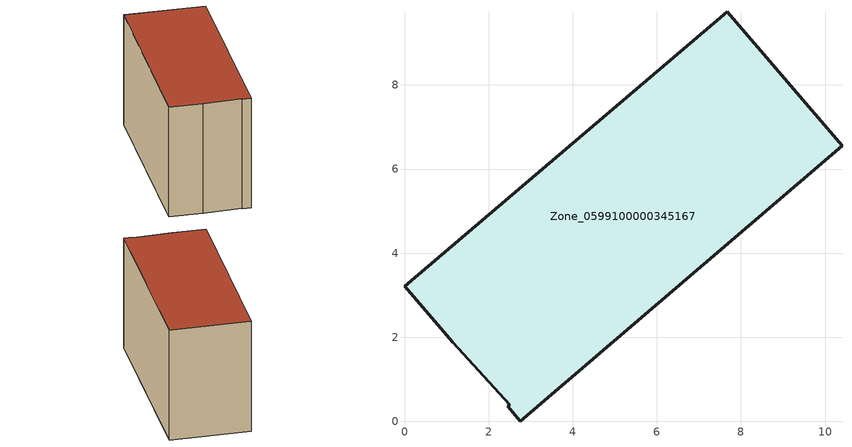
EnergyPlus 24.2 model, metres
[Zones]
Zone_0599100000345167
 floor ground (C_G): 2.76,0 2.45,0.35 2.5,0.39 1.15,1.88 0,3.21 7.67,9.74 10.4,6.55 z0
 wall outside (C_F): 2.76,0 10.4,6.55 7.67,9.74 0,3.21 1.15,1.88 2.5,0.39 2.45,0.35 2.76,0 z0:6.19
 roof outside (C_R): 2.45,0.35 2.76,0 10.4,6.55 7.67,9.74 0,3.21 1.15,1.88 2.5,0.39 z6.19
[BUILDING]
Pand.0599100000345167: North Axis=0; Terrain=City; Loads Convergence Tolerance Value=0.04; Temperature Convergence Tolerance Value=0.4; Solar Distribution=FullExterior; Maximum Number of Warmup Days=25; Minimum Number of Warmup Days=1
[Site:Location]
Rotterdam.The.Hague.AP_ZH_NLD Design_Conditions: Latitude=51.96; Longitude=4.45; Time Zone=1; Elevation=-4.5
[SITE:GROUNDTEMPERATURE:BUILDINGSURFACE]
18, 18, 18, 18, 18, 18, 18, 18, 18, 18, 18, 18
[MATERIAL] Thermal Absorptance=0.9; Solar Absorptance=0.7; Visible Absorptance=0.7
Name | Roughness | Thickness | Conductivity | Density | Specific Heat
G.TI.1992-2005 | MediumSmooth | 0.15 | 0.06 | 540 | 1210
F.TI.1992-2005 | Rough | 0.3 | 0.12 | 1920 | 840
R.TI.1992-2005 | MediumRough | 0.2 | 0.08 | 1500 | 1000
[CONSTRUCTION]
C_G: G.TI.1992-2005
C_F: F.TI.1992-2005
C_R: R.TI.1992-2005
[ZONE]
Zone_0599100000345167: Type=1; Multiplier=1; Ceiling Height=Autocalculate; Volume=Autocalculate; Floor Area=autocalculate; Part of Total Floor Area=Yes
[ZONEINFILTRATION:DESIGNFLOWRATE]
Infil_Zone_0599100000345167: Zone or ZoneList or Space or SpaceList=Zone_0599100000345167; Schedule=AlwaysOn; Design Flow Rate Calculation Method=Flow/Area; Flow Rate per Floor Area=0.0015; Constant Term Coefficient=1; Temperature Term Coefficient=0; Velocity Term Coefficient=0; Velocity Squared Term Coefficient=0
[HVACTEMPLATE:ZONE:IDEALLOADSAIRSYSTEM]
Zone_0599100000345167: Maximum Heating Supply Air Temperature=50; Minimum Cooling Supply Air Temperature=13; Maximum Heating Supply Air Humidity Ratio=0.0156; Minimum Cooling Supply Air Humidity Ratio=0.0077; Heating Limit=NoLimit; Cooling Limit=NoLimit; Dehumidification Control Type=ConstantSensibleHeatRatio; Cooling Sensible Heat Ratio=0.7; Dehumidification Setpoint=60; Humidification Control Type=None; Humidification Setpoint=30; Outdoor Air Method=None; Outdoor Air Flow Rate per Person=0.00944; Outdoor Air Flow Rate per Zone Floor Area=0; Outdoor Air Flow Rate per Zone=0; Demand Controlled Ventilation Type=None; Outdoor Air Economizer Type=NoEconomizer; Heat Recovery Type=None; Sensible Heat Recovery Effectiveness=0.7; Latent Heat Recovery Effectiveness=0.65
[ZONECONTROL:THERMOSTAT]
ThermostatControl_Zone_0599100000345167: Zone or ZoneList=Zone_0599100000345167; Control Type Schedule=DualSetpointControlType; Control 1=Thermostat_Zone_0599100000345167; Temperature Difference Between Cutout And Setpoint=0
[THERMOSTATSETPOINT:DUALSETPOINT]
Thermostat_Zone_0599100000345167: Heating Setpoint Temperature Schedule=HeatingSetpoint_Zone_0599100000345167; Cooling Setpoint Temperature Schedule=CoolingSetpoint_Zone_0599100000345167
[SCHEDULE:COMPACT]
HeatingSetpoint_Zone_0599100000345167: Through: 12/31, For: AllDays, Until: 24:00, 21
CoolingSetpoint_Zone_0599100000345167: Through: 12/31, For: AllDays, Until: 24:00, 24
DualSetpointControlType: Through: 12/31, For: AllDays, Until: 24:00, 4
AlwaysOn: Through: 12/31, For: AllDays, Until: 24:00, 1
